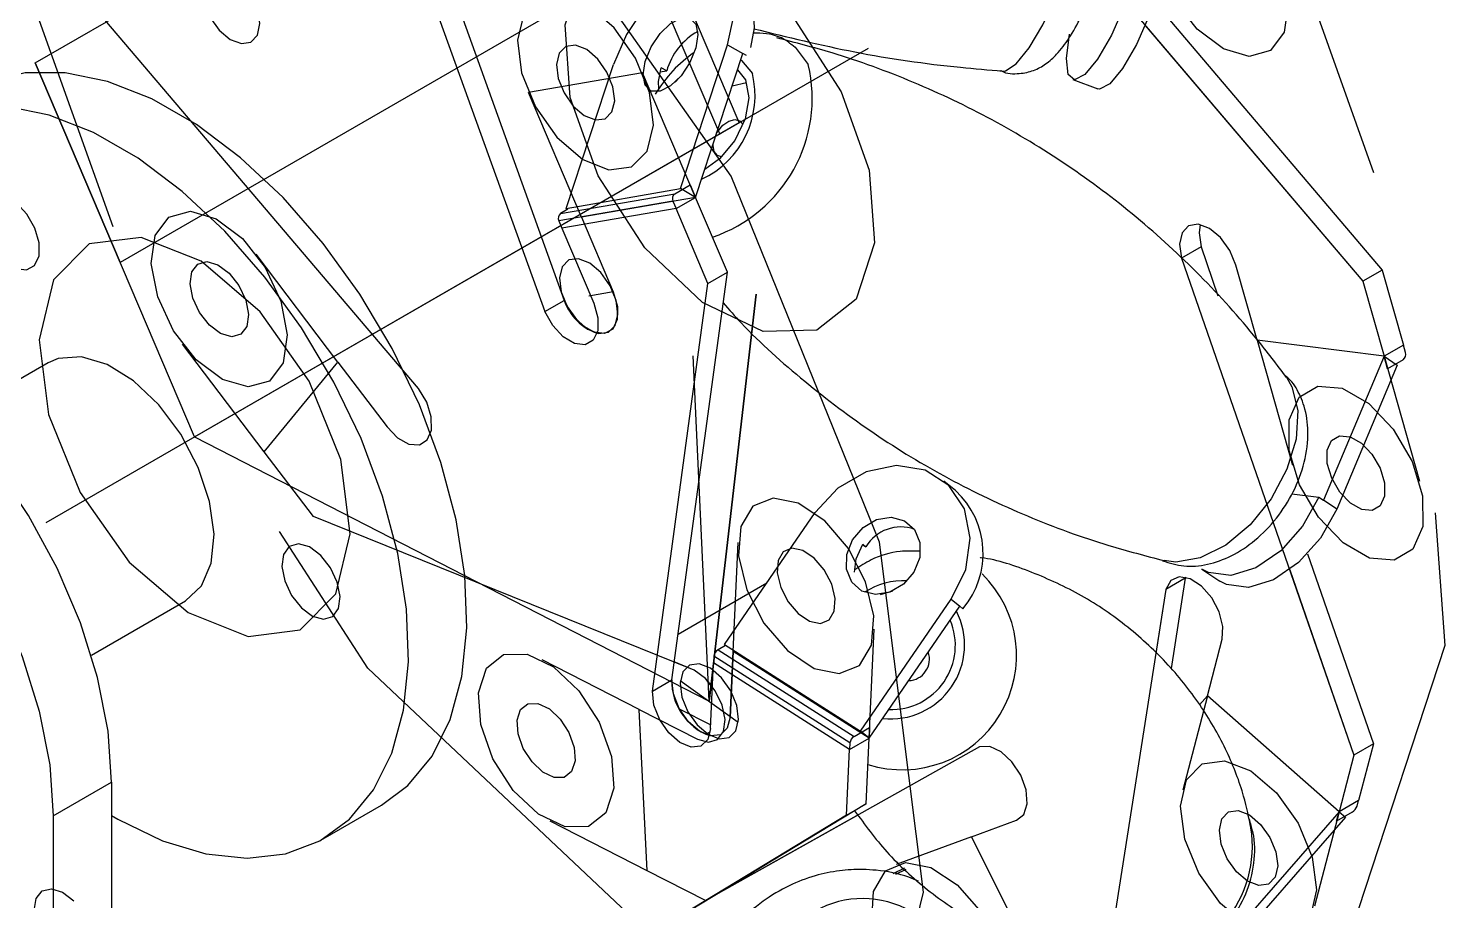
# Model space of a CAD drawing. Header units: millimetres. Extents: x 15 to 415, y 5 to 292.
# Drawn here: x 270.56 to 280.86, y 220.31 to 226.65 of the extents above; entities that cross this region are included whole.
import ezdxf

# ---------------------------------------------------------------- set-up
doc = ezdxf.new("R2010")
doc.units = ezdxf.units.MM
doc.header["$PDSIZE"] = -1
doc.linetypes.add('CENTERX2', pattern=[20.32, 12.7, -2.54, 2.54, -2.54])

msp = doc.modelspace()

# ---------------------------------------------------------------- linework, layer by layer
at = {"color": 7, "linetype": 'CENTERX2'}
for p, q in [((275.5857, 225.886), (273.5368, 230.6925)), ((275.7271, 225.9677), (274.5673, 228.6883)), ((271.7673, 223.6817), (276.6671, 226.5103)), ((271.7673, 223.6817), (270.6075, 226.4024)), ((275.0246, 226.3311), (274.1943, 226.1878)), ((271.7673, 223.6817), (275.7271, 225.9677)), ((275.5857, 225.886), (270.6859, 223.0574)), ((275.4097, 225.4239), (274.5794, 225.2806)), ((274.8105, 224.7363), (274.6326, 224.7056)), ((275.5093, 221.7587), (275.8502, 224.7193)), ((275.8502, 224.7193), (275.5093, 221.7587)), ((275.5093, 221.7587), (275.393, 224.2717)), ((271.7673, 223.6817), (275.5093, 221.7587)), ((275.2988, 221.9105), (275.7198, 221.6068))]:
    msp.add_line(p, q, dxfattribs=at)
at = {"color": 7, "linetype": 'Continuous'}
for p, q in [((270.6075, 226.4024), (274.5673, 228.6883)), ((273.153, 228.2891), (274.4547, 224.6749)), ((277.7759, 227.7375), (280.2614, 224.8138)), ((275.3273, 227.3189), (271.2261, 224.9513)), ((273.3954, 224.0346), (270.9099, 226.9583)), ((270.6075, 226.4024), (271.2261, 224.9513)), ((271.2261, 224.9513), (270.6075, 226.4024)), ((275.4097, 225.4239), (275.0246, 226.3311)), ((274.5794, 225.2806), (274.1943, 226.1878)), ((275.4097, 225.4239), (274.5794, 225.2806)), ((275.6408, 224.8796), (275.4097, 225.4239)), ((274.5794, 225.2806), (274.8105, 224.7363)), ((272.8091, 224.2256), (272.2142, 225.0103)), ((278.9436, 224.9817), (280.1965, 221.3668)), ((279.493, 224.3859), (279.3389, 224.9313)), ((275.2367, 221.9134), (275.6408, 224.8796)), ((280.2614, 224.8138), (280.4154, 224.2683)), ((272.2741, 223.5726), (271.6792, 224.3574)), ((280.4154, 224.2683), (279.493, 224.3859)), ((279.493, 224.3859), (279.7496, 223.4769)), ((272.2741, 223.5726), (272.8091, 224.2256)), ((272.8091, 224.2256), (273.1661, 223.7547)), ((280.4154, 224.2683), (280.6721, 223.3593)), ((272.6311, 223.1018), (272.2741, 223.5726)), ((275.3997, 221.9859), (272.6311, 223.1018)), ((275.6826, 222.1196), (275.7196, 222.9137)), ((278.8287, 222.5713), (278.3705, 219.6461)), ((276.6712, 221.4891), (276.7082, 222.2831)), ((279.1313, 221.7983), (279.2391, 222.2099)), ((275.0005, 221.6992), (274.2945, 222.06)), ((275.6604, 221.6432), (275.6826, 222.1196)), ((275.6826, 222.1196), (275.6604, 221.6432)), ((276.6712, 221.4891), (275.6826, 222.1196)), ((279.1313, 221.7983), (278.9517, 221.1122)), ((280.0888, 220.9552), (279.1313, 221.7983)), ((275.0572, 220.5252), (275.0005, 221.6992)), ((275.0005, 221.6992), (275.424, 221.4828)), ((277.4751, 221.427), (275.4807, 220.3088)), ((276.6489, 221.0126), (276.6712, 221.4891)), ((280.1965, 221.3668), (280.0888, 220.9552)), ((276.6489, 221.0126), (274.6935, 219.8274)), ((280.0888, 220.9552), (279.9091, 220.2691)), ((275.0572, 220.5252), (274.3512, 220.886)), ((277.4153, 220.7721), (277.7437, 220.8927)), ((277.4153, 220.7721), (276.868, 220.571)), ((278.0421, 219.5254), (277.4153, 220.7721)), ((275.4807, 220.3088), (275.0572, 220.5252))]:
    msp.add_line(p, q, dxfattribs=at)
at = {"color": 7, "linetype": 'Continuous', "lineweight": 25}
for p, q in [((273.153, 228.2891), (274.4547, 224.6749)), ((273.0116, 228.2074), (274.3133, 224.5933)), ((278.7462, 226.8442), (280.4028, 224.8954)), ((278.6794, 226.6747), (280.2614, 224.8138)), ((275.2993, 225.4876), (275.6427, 226.5336)), ((275.4097, 225.4239), (275.7531, 226.4698)), ((275.6427, 226.5336), (275.7531, 226.4698)), ((275.7789, 226.455), (275.7531, 226.4698)), ((274.469, 225.3443), (274.8125, 226.3903)), ((275.1996, 226.3447), (275.1601, 226.3675)), ((275.151, 226.3363), (275.1996, 226.3447)), ((275.6762, 226.2357), (275.7794, 226.26)), ((278.1516, 226.2807), (278.3337, 226.2129)), ((274.4278, 225.306), (275.2581, 225.4493)), ((274.469, 225.3443), (275.2993, 225.4876)), ((275.2581, 225.4493), (275.3712, 225.5146)), ((275.4097, 225.4239), (275.2993, 225.4876)), ((275.3712, 225.5146), (275.4097, 225.4239)), ((275.2452, 225.3967), (274.4149, 225.2534)), ((274.4816, 225.3371), (274.4278, 225.306)), ((275.2683, 225.3423), (274.438, 225.199)), ((274.4816, 225.3371), (274.469, 225.3443)), ((275.2452, 225.3967), (275.2683, 225.3423)), ((275.2683, 225.3423), (275.4097, 225.4239)), ((275.4993, 224.798), (275.2683, 225.3423)), ((275.6408, 224.8796), (275.4097, 225.4239)), ((274.4149, 225.2534), (274.438, 225.199)), ((274.438, 225.199), (274.6691, 224.6547)), ((279.085, 225.0633), (278.9436, 224.9817)), ((279.085, 225.0633), (279.2082, 224.7078)), ((279.493, 224.3859), (279.3389, 224.9313)), ((275.2367, 221.9134), (275.6408, 224.8796)), ((275.4993, 224.798), (275.6408, 224.8796)), ((280.4028, 224.8954), (280.2614, 224.8138)), ((280.2614, 224.8138), (280.4154, 224.2683)), ((280.4028, 224.8954), (280.5568, 224.35)), ((275.0953, 221.8318), (275.4993, 224.798)), ((274.3133, 224.5933), (274.4547, 224.6749)), ((280.4154, 224.2683), (279.493, 224.3859)), ((280.5568, 224.35), (280.4154, 224.2683)), ((280.5722, 224.2954), (280.5568, 224.35)), ((270.7016, 224.2212), (270.017, 223.826)), ((280.4154, 224.2683), (279.9756, 223.221)), ((280.5113, 224.2044), (280.0715, 223.1571)), ((280.441, 224.1774), (280.4154, 224.2683)), ((280.4154, 224.2683), (280.5113, 224.2044)), ((280.5542, 224.2428), (280.441, 224.1774)), ((277.3007, 223.2907), (277.2154, 223.3599)), ((279.7462, 223.2687), (279.9413, 223.2439)), ((279.9413, 223.2439), (279.9756, 223.221)), ((280.0715, 223.1571), (279.9756, 223.221)), ((275.6198, 222.1706), (276.28, 223.1316)), ((276.6234, 222.8978), (276.6477, 222.8823)), ((276.6477, 222.8823), (276.6253, 222.9005)), ((279.859, 222.8304), (280.338, 221.4485)), ((278.9701, 222.6529), (278.8287, 222.5713)), ((278.9701, 222.6529), (278.8673, 221.9962)), ((278.9723, 222.6606), (278.9701, 222.6529)), ((279.0918, 222.7202), (279.2221, 222.6334)), ((279.7294, 222.7146), (280.1965, 221.3668)), ((275.2821, 222.2468), (275.9285, 222.6199)), ((276.7538, 222.5362), (276.8435, 222.5608)), ((278.8287, 222.5713), (278.756, 222.107)), ((271.0169, 222.0939), (271.7016, 222.4891)), ((276.6084, 221.54), (277.2686, 222.5011)), ((276.6712, 221.4891), (277.3314, 222.4501)), ((277.2686, 222.5011), (277.3314, 222.4501)), ((277.3538, 222.4319), (277.3314, 222.4501)), ((277.3494, 222.4347), (277.3538, 222.4319)), ((275.6269, 222.1648), (275.5731, 222.1337)), ((275.5731, 222.1337), (276.5617, 221.5032)), ((275.6198, 222.1706), (276.6084, 221.54)), ((275.6269, 222.1648), (275.6198, 222.1706)), ((279.1313, 221.7983), (279.2391, 222.2099)), ((275.3997, 221.9859), (275.2545, 222.0444)), ((275.5189, 221.5616), (275.5411, 222.038)), ((275.5434, 222.0856), (275.5411, 222.038)), ((276.5297, 221.4074), (275.5411, 222.038)), ((276.532, 221.4551), (275.5434, 222.0856)), ((275.0953, 221.8318), (275.2367, 221.9134)), ((279.1313, 221.7983), (279.0744, 221.7331)), ((280.0888, 220.9552), (279.1313, 221.7983)), ((275.2914, 221.7045), (275.5201, 221.5876)), ((276.5617, 221.5032), (276.6749, 221.5685)), ((276.6712, 221.4891), (276.6084, 221.54)), ((276.6749, 221.5685), (276.6712, 221.4891)), ((276.5297, 221.4074), (276.6712, 221.4891)), ((276.532, 221.4551), (276.5297, 221.4074)), ((276.6489, 221.0126), (276.6712, 221.4891)), ((280.338, 221.4485), (280.1965, 221.3668)), ((280.338, 221.4485), (280.2302, 221.0368)), ((276.5075, 220.931), (276.5297, 221.4074)), ((280.1965, 221.3668), (280.0888, 220.9552)), ((270.7394, 220.9249), (271.1637, 221.1698)), ((271.1637, 221.1698), (271.1637, 217.8998)), ((272.7015, 220.757), (273.1257, 221.0019)), ((276.6489, 221.0126), (274.6935, 219.8274)), ((276.5075, 220.931), (276.6489, 221.0126)), ((280.2302, 221.0368), (280.0888, 220.9552)), ((280.2194, 220.9956), (280.2302, 221.0368)), ((270.7394, 220.9249), (270.7394, 218.0261)), ((276.5075, 220.931), (274.552, 219.7457)), ((276.5904, 220.9309), (275.5731, 220.3605)), ((280.0888, 220.9552), (279.3215, 220.0752)), ((280.1354, 220.9164), (279.3682, 220.0364)), ((280.0708, 220.8866), (280.0888, 220.9552)), ((280.1839, 220.9519), (280.0708, 220.8866)), ((280.0888, 220.9552), (280.1354, 220.9164)), ((280.1303, 220.9209), (280.1354, 220.9164)), ((276.9283, 220.5446), (276.8445, 220.5031)), ((276.9376, 220.5358), (276.8635, 220.4991))]:
    msp.add_line(p, q, dxfattribs=at)
at = {"color": 8, "linetype": 'Continuous', "lineweight": 25}
for p, q in [((275.2605, 226.2623), (275.2937, 226.2967)), ((275.5164, 221.5361), (275.4829, 221.5167))]:
    msp.add_line(p, q, dxfattribs=at)
at = {"color": 7, "linetype": 'CENTERX2', "flags": 128}
for points in [[(270.4914, 227.1243), (270.315, 229.6069), (270.9409, 231.5231), (272.274, 232.5811), (274.1113, 232.6198), (276.173, 231.6334), (278.1453, 229.7719), (279.7279, 227.3189), (280.6799, 224.6478), (280.8563, 222.1651), (280.2304, 220.2489), (278.8973, 219.191), (277.0601, 219.1522), (274.9983, 220.1387), (273.026, 222.0001), (271.4434, 224.4531), (270.4914, 227.1243)], [(273.5934, 216.878), (275.3598, 217.1029), (276.5792, 218.3294), (277.0661, 220.3708), (276.7462, 222.9162), (275.6684, 225.5782), (273.9967, 227.9514), (271.9855, 229.6746), (269.9411, 230.4855), (268.1748, 230.2605), (266.9553, 229.034), (266.4685, 226.9926), (266.7883, 224.4472), (267.8662, 221.7853), (269.5379, 219.412), (271.5491, 217.6888), (273.5934, 216.878)], [(278.7591, 227.5511), (278.8589, 227.6844), (279.0143, 227.727), (279.2018, 227.6723), (279.3928, 227.5287), (279.5581, 227.318), (279.6727, 227.0723), (279.7191, 226.8291), (279.6902, 226.6253), (279.5904, 226.4919), (279.4349, 226.4494), (279.2474, 226.504), (279.0565, 226.6477), (278.8911, 226.8583), (278.7765, 227.104), (278.7302, 227.3473), (278.7591, 227.5511)], [(274.7799, 225.6244), (274.9448, 225.6454), (275.0586, 225.7599), (275.104, 225.9504), (275.0742, 226.188), (274.9736, 226.4364), (274.8175, 226.6579), (274.6298, 226.8187), (274.439, 226.8944), (274.2742, 226.8734), (274.1603, 226.759), (274.1149, 226.5684), (274.1448, 226.3309), (274.2454, 226.0824), (274.4014, 225.8609), (274.5891, 225.7001), (274.7799, 225.6244)], [(272.4122, 224.221), (272.3124, 224.0876), (272.157, 224.045), (271.9695, 224.0997), (271.7785, 224.2433), (271.6132, 224.454), (271.4986, 224.6997), (271.4522, 224.943), (271.4811, 225.1468), (271.5809, 225.2801), (271.7364, 225.3227), (271.9239, 225.268), (272.1148, 225.1244), (272.2802, 224.9137), (272.3948, 224.668), (272.4411, 224.4248), (272.4122, 224.221)], [(274.7056, 224.4335), (274.7763, 224.4425), (274.8251, 224.4915), (274.8446, 224.5732), (274.8318, 224.675), (274.7886, 224.7815), (274.7218, 224.8764), (274.6413, 224.9453), (274.5596, 224.9778), (274.4889, 224.9688), (274.4401, 224.9197), (274.4206, 224.8381), (274.4334, 224.7363), (274.4766, 224.6298), (274.5434, 224.5348), (274.6239, 224.4659), (274.7056, 224.4335)], [(279.933, 224.0515), (280.111, 224.0356), (280.3041, 223.9256), (280.483, 223.7384), (280.6205, 223.5024), (280.6956, 223.2536), (280.697, 223.0298), (280.6243, 222.8651), (280.4886, 222.7847), (280.3107, 222.8006), (280.1176, 222.9106), (279.9387, 223.0978), (279.8012, 223.3338), (279.7261, 223.5826), (279.7247, 223.8064), (279.7974, 223.9711), (279.933, 224.0515)], [(276.0786, 222.1267), (276.2711, 221.9976), (276.4549, 221.96), (276.602, 222.0196), (276.69, 222.1673), (276.7055, 222.3807), (276.6462, 222.6272), (276.5211, 222.8693), (276.3491, 223.0701), (276.1566, 223.1992), (275.9728, 223.2368), (275.8257, 223.1772), (275.7377, 223.0295), (275.7222, 222.8161), (275.7816, 222.5696), (275.9067, 222.3275), (276.0786, 222.1267)], [(274.7983, 221.3574), (274.8148, 221.1257), (274.7564, 220.9468), (274.632, 220.8481), (274.4605, 220.8445), (274.2681, 220.9365), (274.084, 221.1103), (273.9363, 221.3392), (273.8474, 221.5885), (273.8309, 221.8202), (273.8894, 221.9991), (274.0138, 222.0978), (274.1853, 222.1014), (274.3777, 222.0094), (274.5618, 221.8356), (274.7095, 221.6067), (274.7983, 221.3574)], [(275.5824, 221.4865), (275.653, 221.4955), (275.7018, 221.5446), (275.7213, 221.6262), (275.7085, 221.7281), (275.6654, 221.8345), (275.5985, 221.9295), (275.518, 221.9984), (275.4363, 222.0308), (275.3656, 222.0218), (275.3168, 221.9728), (275.2974, 221.8911), (275.3102, 221.7893), (275.3533, 221.6828), (275.4201, 221.5879), (275.5006, 221.519), (275.5824, 221.4865)], [(279.4464, 221.2527), (279.6345, 221.0935), (279.7916, 220.873), (279.8936, 220.6248), (279.9251, 220.3865), (279.8813, 220.1946), (279.7689, 220.0782), (279.6049, 220.0551), (279.4143, 220.1287), (279.2263, 220.2878), (279.0692, 220.5083), (278.9672, 220.7566), (278.9357, 220.9948), (278.9795, 221.1867), (279.0919, 221.3031), (279.2559, 221.3263), (279.4464, 221.2527)], [(277.4852, 220.2236), (277.6116, 219.982), (277.6725, 219.7352), (277.6587, 219.5208), (277.5722, 219.3713), (277.4262, 219.3096), (277.2429, 219.345), (277.0503, 219.4722), (276.8776, 219.6718), (276.7512, 219.9134), (276.6903, 220.1602), (276.7041, 220.3746), (276.7906, 220.5241), (276.9366, 220.5858), (277.1199, 220.5504), (277.3125, 220.4232), (277.4852, 220.2236)]]:
    msp.add_lwpolyline(points, dxfattribs=at)
at = {"color": 7, "linetype": 'Continuous', "lineweight": 25, "flags": 128}
for points in [[(277.6419, 226.3427), (277.6621, 226.3447), (277.7404, 226.396), (277.8342, 226.5112), (277.9352, 226.6802), (278.0344, 226.8878), (278.123, 227.1157), (278.1932, 227.3435), (278.2386, 227.5511), (278.2553, 227.7201), (278.2418, 227.8353), (278.2137, 227.8791)], [(278.6633, 227.2632), (278.609, 227.0479), (278.5291, 226.8191), (278.433, 226.6046), (278.3325, 226.4301), (278.2395, 226.3167), (278.1655, 226.2781), (278.1192, 226.319), (278.1063, 226.4343), (278.1283, 226.6102)], [(278.8454, 227.1954), (278.7911, 226.9801), (278.7111, 226.7514), (278.6151, 226.5368), (278.5145, 226.3623), (278.4216, 226.249), (278.3475, 226.2104), (278.3337, 226.2129)], [(275.6427, 226.5336), (275.6881, 226.7437), (275.6779, 226.9199), (275.6134, 227.0408), (275.5024, 227.0919), (275.3583, 227.067), (275.1983, 226.9691), (275.0419, 226.8101), (274.9079, 226.609), (274.8125, 226.3903)], [(275.8121, 226.5133), (275.838, 226.6572), (275.8278, 226.8334), (275.7634, 226.9543), (275.7273, 226.9817)], [(275.3033, 226.7279), (275.3678, 226.7265), (275.4109, 226.6848), (275.4262, 226.6091), (275.4112, 226.5111), (275.3682, 226.4056), (275.3038, 226.3086), (275.2278, 226.235), (275.1518, 226.1959), (275.0873, 226.1974), (275.0442, 226.2391), (275.029, 226.3147), (275.044, 226.4127), (275.087, 226.5183), (275.1513, 226.6152), (275.2273, 226.6888), (275.3033, 226.7279)], [(276.1105, 226.5357), (276.1346, 226.5173), (276.229, 226.3904)], [(275.1427, 226.2127), (275.1399, 226.267), (275.1601, 226.3675)], [(273.4021, 223.9139), (273.2042, 224.3256), (272.9694, 224.7202), (272.703, 225.0885), (272.4115, 225.422), (272.1015, 225.7128), (271.7803, 225.954), (271.4555, 226.1401), (271.1348, 226.2667), (270.8255, 226.3307), (270.535, 226.3307), (270.2701, 226.2668), (270.126, 226.1982)], [(275.7146, 226.3524), (275.7719, 226.2784), (275.7966, 226.149), (275.7693, 225.9946), (275.6942, 225.8387), (275.5827, 225.7052), (275.4764, 225.6271)], [(272.9778, 223.669), (272.78, 224.0806), (272.5451, 224.4752), (272.2788, 224.8436), (271.9872, 225.1771), (271.6772, 225.4679), (271.356, 225.7091), (271.0313, 225.8952), (270.7105, 226.0217), (270.4012, 226.0858), (270.1107, 226.0858), (269.8458, 226.0218), (269.6126, 225.8954), (269.4167, 225.7094), (269.2626, 225.4682), (269.154, 225.1774), (269.0934, 224.844), (269.0808, 224.5225)], [(275.5629, 225.8906), (275.5708, 225.9037), (275.608, 225.9482), (275.6516, 225.9785), (275.6951, 225.99), (275.7318, 225.9809), (275.7549, 225.9552)], [(275.5981, 225.7199), (275.5692, 225.7289), (275.5449, 225.7571), (275.5366, 225.8003), (275.5373, 225.8125)], [(270.606, 225.2003), (270.5481, 225.302), (270.472, 225.3835), (270.3893, 225.4323), (270.3124, 225.441), (270.2533, 225.4083), (270.2208, 225.3391), (270.2199, 225.244), (270.2508, 225.1375), (270.3087, 225.0358), (270.3848, 224.9543), (270.4676, 224.9055), (270.5444, 224.8968), (270.6035, 224.9296), (270.636, 224.9987), (270.6369, 225.0938), (270.606, 225.2003)], [(279.3389, 224.9313), (279.2944, 225.0376), (279.2266, 225.1315), (279.1458, 225.1988), (279.0643, 225.2292), (278.9945, 225.2181), (278.9471, 225.1671), (278.9292, 225.0841), (278.9436, 224.9817)], [(279.0797, 225.2264), (279.0706, 225.1658), (279.085, 225.0633)], [(271.1637, 221.1698), (271.1381, 221.5407), (271.0621, 221.931), (270.9378, 222.33), (270.7686, 222.7269), (270.559, 223.1109), (270.3147, 223.4714), (270.0426, 223.7986), (269.7498, 224.0836), (269.4446, 224.3186), (269.1351, 224.4973), (268.8298, 224.6147), (268.5371, 224.6676), (268.265, 224.6547), (268.0207, 224.5762), (267.965, 224.5466)], [(274.6691, 224.6547), (274.6998, 224.5482), (274.6987, 224.4533), (274.666, 224.3843), (274.6067, 224.3519), (274.5298, 224.3608), (274.4471, 224.4098), (274.371, 224.4915), (274.3133, 224.5933)], [(267.1762, 223.918), (267.2176, 223.9878), (267.3869, 224.1893), (267.5965, 224.3312), (267.8407, 224.4098), (268.1129, 224.4227), (268.4056, 224.3698), (268.7108, 224.2524), (269.0203, 224.0737), (269.3256, 223.8387), (269.6183, 223.5537), (269.8905, 223.2264), (270.1347, 222.8659), (270.3443, 222.482), (270.5136, 222.0851), (270.6379, 221.6861), (270.7139, 221.2958), (270.7394, 220.9249)], [(271.7937, 223.4598), (271.6674, 223.7006), (271.5066, 223.9157), (271.3232, 224.0893), (271.1307, 224.2085), (270.9436, 224.2644), (270.7755, 224.2528), (270.7016, 224.2212)], [(279.7051, 224.1158), (279.7451, 224.047), (279.7881, 223.8726), (279.7758, 223.6661), (279.7094, 223.4458), (279.5948, 223.2314), (279.4421, 223.0419), (279.265, 222.8941), (279.0791, 222.8011), (278.901, 222.7713), (278.8167, 222.7819)], [(273.1257, 221.0019), (273.3177, 221.1457), (273.4933, 221.3599), (273.625, 221.6266), (273.7099, 221.9396), (273.7459, 222.2916), (273.7323, 222.6741), (273.6692, 223.0784), (273.5583, 223.4949), (273.4021, 223.9139)], [(271.1637, 220.9278), (271.2096, 220.901), (271.5333, 220.7442), (271.8492, 220.6486), (272.15, 220.6165), (272.4285, 220.6485), (272.6783, 220.744), (272.8935, 220.9008), (273.069, 221.115), (273.2007, 221.3817), (273.2856, 221.6947), (273.3216, 222.0466), (273.308, 222.4292), (273.245, 222.8335), (273.134, 223.25), (272.9778, 223.669)], [(277.2686, 222.5011), (277.3742, 222.7172), (277.4074, 222.9452), (277.3643, 223.1577), (277.25, 223.329), (277.0783, 223.4385), (276.87, 223.473), (276.6501, 223.4282), (276.4452, 223.3097), (276.28, 223.1316)], [(271.7016, 222.4891), (271.8172, 222.5981), (271.8882, 222.7638), (271.9083, 222.9733), (271.876, 223.2112), (271.7937, 223.4598)], [(279.9413, 223.2439), (279.8233, 223.0327), (279.6639, 222.854), (279.4823, 222.7295), (279.3005, 222.6741), (279.1403, 222.6945), (279.0918, 222.7202)], [(276.9289, 223.072), (277.0025, 223.0075), (277.0414, 222.9139), (277.0395, 222.8054), (276.9974, 222.6986), (276.9212, 222.6097), (276.8227, 222.5523), (276.7168, 222.5351), (276.6197, 222.5607), (276.5461, 222.6252), (276.5073, 222.7188), (276.5091, 222.8273), (276.5513, 222.9341), (276.6274, 223.023), (276.7259, 223.0804), (276.8318, 223.0976), (276.9289, 223.072)], [(280.0715, 223.1571), (279.9535, 222.9459), (279.7941, 222.7672), (279.6125, 222.6427), (279.4307, 222.5873), (279.2705, 222.6077), (279.2221, 222.6334)], [(272.6253, 222.3782), (272.7055, 222.3556), (272.7717, 222.3748), (272.8138, 222.4327), (272.8255, 222.5206), (272.8049, 222.6251), (272.7552, 222.7302), (272.684, 222.82), (272.6021, 222.8808), (272.5219, 222.9033), (272.4557, 222.8842), (272.4135, 222.8262), (272.4019, 222.7383), (272.4224, 222.6339), (272.4721, 222.5288), (272.5434, 222.439), (272.6253, 222.3782)], [(276.5663, 222.6986), (276.5765, 222.7957), (276.6253, 222.9005)], [(279.2391, 222.2099), (279.2441, 222.3025), (279.2171, 222.4084), (279.1622, 222.5116), (279.0878, 222.5964), (279.0051, 222.6499), (278.9269, 222.6639), (278.8649, 222.6363), (278.8287, 222.5713)], [(275.5331, 221.8654), (275.4817, 221.9254), (275.3997, 221.9859)], [(275.5189, 221.5616), (275.4986, 221.4807), (275.449, 221.4327), (275.3779, 221.4249), (275.296, 221.4585), (275.2158, 221.5283), (275.1494, 221.6238), (275.1071, 221.7303), (275.0953, 221.8318)]]:
    msp.add_lwpolyline(points, dxfattribs=at)
at = {"color": 7, "linetype": 'Continuous', "flags": 128}
for points in [[(274.4989, 226.1502), (274.4612, 226.6798), (274.5948, 227.0886), (274.8792, 227.3143), (275.2711, 227.3226), (275.7109, 227.1121), (276.1317, 226.715), (276.4693, 226.1917), (276.6724, 225.6219), (276.7101, 225.0922), (276.5765, 224.6834), (276.2921, 224.4577), (275.9002, 224.4495), (275.4604, 224.6599), (275.0396, 225.057), (274.702, 225.5803), (274.4989, 226.1502)], [(271.8324, 226.8408), (271.8769, 226.7345), (271.9447, 226.6405), (272.0255, 226.5733), (272.107, 226.5429), (272.1768, 226.554), (272.2242, 226.6049), (272.2421, 226.6879), (272.2277, 226.7904)], [(274.6825, 225.9873), (274.7532, 225.9963), (274.8019, 226.0453), (274.8214, 226.127), (274.8086, 226.2288), (274.7655, 226.3353), (274.6986, 226.4302), (274.6182, 226.4991), (274.5364, 226.5316), (274.4658, 226.5226), (274.417, 226.4735), (274.3975, 226.3918), (274.4103, 226.29), (274.4534, 226.1835), (274.5203, 226.0886), (274.6007, 226.0197), (274.6825, 225.9873)], [(279.3389, 224.9313), (279.2944, 225.0376), (279.2266, 225.1315), (279.1458, 225.1988), (279.0643, 225.2292), (278.9945, 225.2181), (278.9471, 225.1671), (278.9292, 225.0841), (278.9436, 224.9817)], [(272.1569, 222.2303), (272.5337, 222.2782), (272.7938, 222.5399), (272.8977, 222.9754), (272.8295, 223.5184), (272.5995, 224.0863), (272.2429, 224.5926), (271.8138, 224.9602), (271.3777, 225.1332), (271.0009, 225.0852), (270.7407, 224.8235), (270.6369, 224.3881), (270.7051, 223.845), (270.935, 223.2771), (271.2917, 222.7709), (271.7207, 222.4032), (272.1569, 222.2303)], [(272.1462, 224.4855), (272.1034, 224.4283), (272.0368, 224.4101), (271.9565, 224.4335), (271.8746, 224.4951), (271.8038, 224.5854), (271.7547, 224.6907), (271.7348, 224.7949), (271.7472, 224.8823), (271.7899, 224.9394), (271.8566, 224.9577), (271.9369, 224.9342), (272.0187, 224.8727), (272.0896, 224.7824), (272.1387, 224.6771), (272.1586, 224.5728), (272.1462, 224.4855)], [(274.8105, 224.7363), (274.8412, 224.6299), (274.8401, 224.5349), (274.8074, 224.466), (274.7481, 224.4335), (274.6713, 224.4425), (274.5885, 224.4915), (274.5124, 224.5731), (274.4547, 224.6749)], [(273.1661, 223.7547), (273.2431, 223.6753), (273.3259, 223.6292), (273.4018, 223.6236), (273.4592, 223.6592), (273.4895, 223.7307), (273.488, 223.8271), (273.455, 223.9338), (273.3954, 224.0346)], [(280.0918, 223.6896), (280.168, 223.6827), (280.2508, 223.6356), (280.3275, 223.5554), (280.3864, 223.4542), (280.4186, 223.3476), (280.4192, 223.2517), (280.388, 223.1811), (280.3299, 223.1466), (280.2537, 223.1535), (280.1709, 223.2006), (280.0942, 223.2808), (280.0353, 223.382), (280.0031, 223.4886), (280.0025, 223.5845), (280.0337, 223.6551), (280.0918, 223.6896)], [(276.1559, 222.3962), (276.2384, 222.3409), (276.3172, 222.3248), (276.3802, 222.3504), (276.4179, 222.4137), (276.4246, 222.5051), (276.3992, 222.6107), (276.3455, 222.7145), (276.2718, 222.8006), (276.1893, 222.8559), (276.1106, 222.872), (276.0475, 222.8464), (276.0098, 222.7831), (276.0032, 222.6917), (276.0286, 222.5861), (276.0822, 222.4823), (276.1559, 222.3962)], [(279.2391, 222.2099), (279.2441, 222.3025), (279.2171, 222.4084), (279.1622, 222.5116), (279.0878, 222.5964), (279.0051, 222.6499), (278.9269, 222.6639), (278.8649, 222.6363), (278.8287, 222.5713)], [(275.424, 221.4828), (275.5041, 221.4605), (275.5702, 221.4799), (275.6122, 221.5381), (275.6237, 221.6261), (275.6029, 221.7306), (275.553, 221.8357), (275.4817, 221.9254), (275.3997, 221.9859)], [(275.6604, 221.6432), (275.64, 221.5623), (275.5905, 221.5143), (275.5193, 221.5065), (275.4374, 221.5401), (275.3572, 221.6099), (275.2909, 221.7054), (275.2485, 221.812), (275.2367, 221.9134)], [(274.5266, 221.4234), (274.5337, 221.3241), (274.5087, 221.2475), (274.4553, 221.2052), (274.3818, 221.2036), (274.2994, 221.2431), (274.2205, 221.3175), (274.1572, 221.4156), (274.1191, 221.5225), (274.112, 221.6218), (274.1371, 221.6984), (274.1904, 221.7408), (274.2639, 221.7423), (274.3464, 221.7029), (274.4253, 221.6284), (274.4886, 221.5303), (274.5266, 221.4234)], [(277.7437, 220.8927), (277.7963, 220.9361), (277.8204, 221.0136), (277.8125, 221.1134), (277.7736, 221.2202), (277.7097, 221.3178), (277.6305, 221.3914), (277.5481, 221.4297), (277.4751, 221.427)], [(279.4373, 220.9315), (279.5179, 220.8633), (279.5852, 220.7688), (279.6289, 220.6624), (279.6424, 220.5603), (279.6236, 220.4781), (279.5755, 220.4282), (279.5052, 220.4183), (279.4235, 220.4498), (279.3429, 220.518), (279.2756, 220.6125), (279.2319, 220.7189), (279.2184, 220.821), (279.2372, 220.9033), (279.2853, 220.9531), (279.3556, 220.9631), (279.4373, 220.9315)], [(270.7363, 219.9368), (270.6663, 220.0282), (270.6185, 220.1338), (270.6003, 220.2376), (270.6143, 220.3237), (270.6585, 220.379), (270.726, 220.3952), (270.8068, 220.3697), (270.8883, 220.3064)]]:
    msp.add_lwpolyline(points, dxfattribs=at)
at = {"color": 8, "linetype": 'Continuous', "lineweight": 25, "flags": 128}
msp.add_lwpolyline([(275.7379, 226.4234), (275.7442, 226.4193), (275.8224, 226.3251)], dxfattribs=at)
at = {"color": 7, "linetype": 'Continuous', "lineweight": 25}
for centre, radius, start, end in [((275.6622, 226.2124), 0.4811, 119.51448, 164.04478), ((275.1918, 226.145), 1.0658, 288.63352, 13.31391), ((275.2829, 225.4154), 0.0421, 126.2048, 206.28391), ((274.4527, 225.2721), 0.0421, 126.2048, 206.28391), ((274.8161, 224.7972), 0.3815, 198.68734, 251.36679), ((280.5268, 224.2816), 0.0475, 305.25331, 16.99026), ((276.8775, 222.8334), 0.623, 319.87166, 47.21308), ((276.9017, 222.7305), 0.2959, 70.30365, 149.12898), ((276.9127, 222.0911), 0.8308, 252.45538, 45.64694), ((276.8312, 222.1655), 0.4673, 268.02341, 22.99893), ((275.6075, 222.0792), 0.0645, 122.23106, 174.25875), ((276.9536, 222.065), 0.1565, 272.10723, 18.91512), ((275.6614, 221.9053), 0.4248, 178.90584, 249.12945), ((276.5961, 221.4486), 0.0645, 122.23106, 174.25875), ((280.1415, 221.0225), 0.0823, 300.97831, 340.98352), ((278.5921, 220.7048), 0.8658, 272.11022, 8.77943), ((276.625, 219.6263), 0.6974, 303.42877, 123.51567)]:
    msp.add_arc(centre, radius, start, end, dxfattribs=at)
at = {"color": 8, "linetype": 'Continuous', "lineweight": 25}
for centre, radius, start, end in [((275.1712, 226.1647), 0.6707, 294.85743, 13.83794), ((276.9204, 222.1184), 0.5169, 86.9452, 123.02571), ((276.8263, 222.1689), 0.5393, 263.9763, 27.04605)]:
    msp.add_arc(centre, radius, start, end, dxfattribs=at)
at = {"color": 7, "linetype": 'Continuous', "lineweight": 25}
for points, knots in [([(277.6262, 226.3481), (277.6287, 226.3466), (277.6687, 226.3224), (277.7592, 226.3203), (277.8701, 226.3429), (277.963, 226.3958), (278.046, 226.4722), (278.1284, 226.5816), (278.2168, 226.7378), (278.3006, 226.9278), (278.3694, 227.1283), (278.4169, 227.3226), (278.4353, 227.4808), (278.4267, 227.6136), (278.3869, 227.7304), (278.3118, 227.8312), (278.2384, 227.8659), (278.2039, 227.8822)], [0, 0, 0, 0, 0.0040905, 0.0644943, 0.1152703, 0.1657331, 0.2249457, 0.3044887, 0.3932455, 0.4851123, 0.5739019, 0.6638183, 0.7597743, 0.8290309, 0.8896602, 0.9480896, 1, 1, 1, 1]), ([(276.1108, 226.5309), (276.1041, 226.537), (276.0536, 226.5828), (275.9515, 226.6174), (275.8595, 226.6182), (275.8266, 226.6184)], [0, 0, 0, 0, 0.0895177, 0.674, 1, 1, 1, 1]), ([(275.8331, 226.651), (276.0772, 226.5907), (276.5728, 226.4682), (277.1802, 226.3818), (277.5396, 226.3513), (277.6418, 226.3427)], [0, 0, 0, 0, 0.40976037, 0.8321958, 1, 1, 1, 1]), ([(279.7058, 224.1147), (279.6356, 224.2078), (279.4426, 224.4635), (279.0844, 224.8604), (278.621, 225.287), (278.1139, 225.6677), (277.5698, 225.9973), (276.9961, 226.27), (276.468, 226.463), (276.1341, 226.5498), (275.9997, 226.5847)], [0, 0, 0, 0, 0.0788628, 0.2166817, 0.3538639, 0.4910276, 0.6285653, 0.7668498, 0.9062199, 1, 1, 1, 1]), ([(275.3985, 226.4789), (275.3448, 226.4371), (275.2363, 226.3525), (275.1556, 226.2345), (275.1148, 226.1748)], [0, 0, 0, 0, 0.4938486, 1, 1, 1, 1]), ([(275.6104, 224.6569), (275.6534, 224.608), (275.8326, 224.4043), (276.1985, 224.0809), (276.7026, 223.6983), (277.2475, 223.3692), (277.821, 223.0964), (278.3492, 222.9034), (278.6831, 222.8166), (278.8174, 222.7817)], [0, 0, 0, 0, 0.0524365, 0.2183829, 0.3843069, 0.5506833, 0.7179632, 0.8865562, 1, 1, 1, 1]), ([(278.8039, 222.7812), (278.8555, 222.765), (278.9618, 222.7317), (279.1358, 222.7489), (279.3114, 222.8116), (279.483, 222.9256), (279.6386, 223.0858), (279.7635, 223.2815), (279.8455, 223.4987), (279.8718, 223.7113), (279.8485, 223.872), (279.8004, 223.9956), (279.7584, 224.0762), (279.7096, 224.1159), (279.6969, 224.1263)], [0, 0, 0, 0, 0.0813661, 0.1677169, 0.258419, 0.3559012, 0.4578333, 0.560899, 0.6658492, 0.7741864, 0.8665156, 0.9050153, 0.9752428, 1, 1, 1, 1]), ([(277.0399, 222.8493), (276.9925, 222.8509), (276.8723, 222.8549), (276.7068, 222.807), (276.6066, 222.7403), (276.5683, 222.7147)], [0, 0, 0, 0, 0.2870626, 0.7267924, 1, 1, 1, 1]), ([(279.4486, 220.8317), (279.4328, 220.91), (279.3958, 221.0932), (279.28, 221.3948), (279.0971, 221.7203), (278.8536, 222.03), (278.5575, 222.3061), (278.2196, 222.5367), (277.858, 222.7016), (277.6032, 222.7887), (277.4809, 222.8032), (277.4778, 222.8035)], [0, 0, 0, 0, 0.0918259, 0.2147228, 0.3408693, 0.4698461, 0.6007274, 0.7327395, 0.8650087, 0.996652, 1, 1, 1, 1]), ([(276.5658, 220.9622), (276.6408, 220.8603), (276.7944, 220.6517), (277.0913, 220.3793), (277.4278, 220.1499), (277.7913, 219.9792), (278.1608, 219.873), (278.44, 219.839), (278.5883, 219.8395), (278.6248, 219.8396)], [0, 0, 0, 0, 0.1518559, 0.3105984, 0.4707125, 0.6311385, 0.7908052, 0.9485285, 1, 1, 1, 1]), ([(278.4877, 219.8437), (278.5577, 219.8355), (278.7, 219.819), (278.916, 219.8702), (279.116, 219.9748), (279.2846, 220.1314), (279.4085, 220.3281), (279.4737, 220.5499), (279.4832, 220.7582), (279.443, 220.8787), (279.4267, 220.9275)], [0, 0, 0, 0, 0.1239506, 0.2518032, 0.3810202, 0.5117155, 0.6436846, 0.7764743, 0.9094018, 1, 1, 1, 1]), ([(277.0294, 220.4502), (277.0066, 220.4601), (276.9095, 220.5023), (276.7691, 220.527), (276.6, 220.5377), (276.4491, 220.5287), (276.2684, 220.4908), (276.0792, 220.4181), (275.8886, 220.3036), (275.7073, 220.1442), (275.5553, 219.9382), (275.4628, 219.7748), (275.4403, 219.6782), (275.4384, 219.67)], [0, 0, 0, 0, 0.0331796, 0.1417961, 0.1869001, 0.2651531, 0.3519368, 0.4529292, 0.5677204, 0.6959831, 0.8361853, 0.9860537, 1, 1, 1, 1])]:
    msp.add_open_spline(points, degree=3, knots=knots, dxfattribs=at)
at = {"color": 7, "linetype": 'Continuous'}
for p in [(275.5857, 225.886), (271.7673, 223.6817)]:
    msp.add_point(p, dxfattribs=at)

doc.saveas('drawing.dxf')
